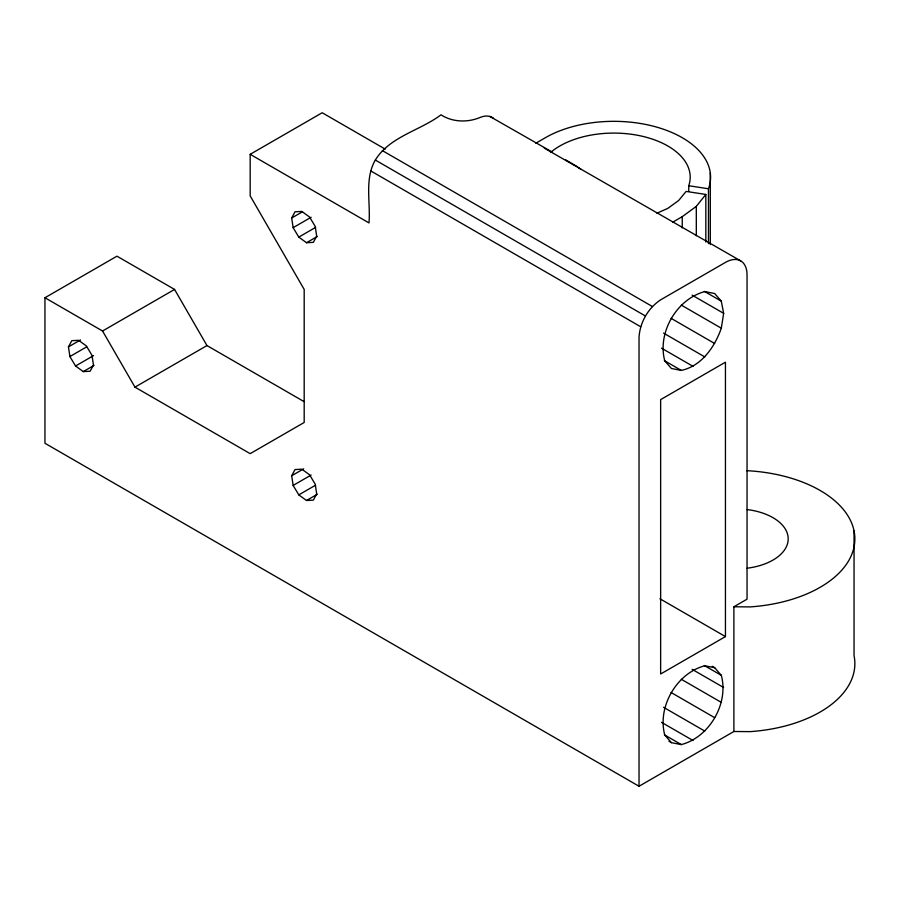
<?xml version="1.0" encoding="UTF-8"?>
<svg xmlns="http://www.w3.org/2000/svg" width="899" height="899" viewBox="0 0 899 899"><rect width="100%" height="100%" fill="white"/><g stroke="black" fill="none" stroke-linecap="round" stroke-linejoin="round"><path stroke-width="1.35" d="M493.506 118.297A30.555 17.643 -60 0 0 480.617 117.252C467.952 122.702 452.748 122.388 441.004 114.825C420.013 130.67 389.784 136.479 375.321 160.044C364.309 179.182 370.703 202.084 368.995 222.918L250.18 154.313L250.18 195.892L304.188 289.433L304.188 422.474L250.18 453.658L134.962 387.143L102.553 331.012L44.95 297.749L44.95 443.263L639.032 786.254L733.887 731.494L750.103 731.629A118.612 68.481 0 0 0 854.05 655.618L854.05 530.893M733.887 731.494L733.887 606.769L747.047 599.172L747.047 274.88A30.555 17.643 -60 0 0 725.448 262.407L660.641 299.828C648.145 308.121 639.976 322.28 639.032 337.249L639.032 786.254M721.313 328.214L723.65 313.335L721.313 301.165L714.683 293.524L704.749 291.602C676.587 299.064 657.147 332.731 664.766 360.859L671.407 368.489L681.33 370.422C701.771 365.927 714.75 346.868 721.313 328.214L681.33 305.121M668.98 741.27L671.407 742.664L681.33 744.597C709.502 737.135 728.943 703.467 721.313 675.34L714.683 667.71L712.255 666.305M68.459 346.879L71.796 340.676L78.629 340.316L86.349 345.924L92.013 355.363L93.451 365.039L90.114 371.242L83.281 371.602L75.561 365.994L69.897 356.555L68.459 346.879L80.46 339.957M291.692 217.996L295.018 211.793L301.862 211.422L309.582 217.041L315.246 226.481L316.684 236.156L313.346 242.348L306.514 242.719L298.794 237.111L293.13 227.661L291.692 217.996L302.491 211.759M291.692 475.762L295.018 469.559L301.862 469.199L309.582 474.807L315.246 484.246L316.684 493.922L313.346 500.125L306.514 500.485L298.794 494.877L293.13 485.426L291.692 475.762L303.693 468.829M714.683 667.71L704.749 665.777C676.587 673.239 657.147 706.906 664.766 735.034L671.407 742.664M672.643 222.222L682.24 216.681L696.309 206.377L705.827 194.454L686.128 191.408L678.666 200.488L667.833 208.366L656.877 213.22M250.18 154.313L322.19 112.746L385.233 149.144M44.95 297.749L116.96 256.181L174.563 289.433L206.972 345.564L303.997 401.583M102.553 331.012L174.563 289.433M69.897 356.555L86.697 346.845M293.13 227.661L311.133 217.266M75.561 365.994L93.563 355.599M298.794 237.111L315.594 227.402M83.281 371.602L94.08 365.365M306.514 242.719L317.313 236.482M535.815 143.233L545.423 137.682A96.744 55.85 0 0 1 659.978 128.096A96.744 55.85 0 0 1 708.468 188.779L708.468 243.562M134.962 387.143L206.972 345.564M293.13 485.426L311.133 475.043M298.794 494.877L315.594 485.179M306.514 500.485L317.313 494.248M725.448 636.593L660.641 674.003L660.641 399.606L725.448 362.196L725.448 636.593L659.945 598.768M733.887 606.769L750.103 606.904A118.612 68.481 0 0 0 854.848 537.894A118.612 68.481 0 0 0 746.687 470.671M550.559 152.482A76.381 44.096 0 0 1 643.212 136.479A76.381 44.096 0 0 1 688.758 185.733L708.468 188.779M544.232 148.088L740.72 260.901M489.831 116.443L551.739 151.796M704.355 291.366L721.313 301.165M692.14 295.153L723.65 313.335M382.333 150.594L652.371 306.503M671.059 318.313L714.683 343.508M375.321 160.044L645.358 315.954M663.552 333.102L704.749 356.892M370.635 170.844L640.684 326.753M661.529 348.16L693.039 366.343M664.361 360.623L681.33 370.422M704.355 665.541L721.313 675.34M692.14 669.328L723.65 687.521M681.33 679.296L721.313 702.389M671.059 692.488L714.683 717.683M663.552 707.288L704.749 731.078M661.529 722.335L693.039 740.529M664.361 734.798L681.33 744.597M565.505 159.764L576.866 166.416M577.922 167.192L581.114 169.495M710.3 172.945L710.3 244.584M705.827 194.454L705.827 242.033M696.309 206.377L696.309 235.752M688.758 185.733L688.758 191.352M682.24 216.681L682.24 227.874M747.058 509.553A51.94 29.982 0 0 1 788.187 538.883A51.94 29.982 0 0 1 747.058 568.213"/></g></svg>
